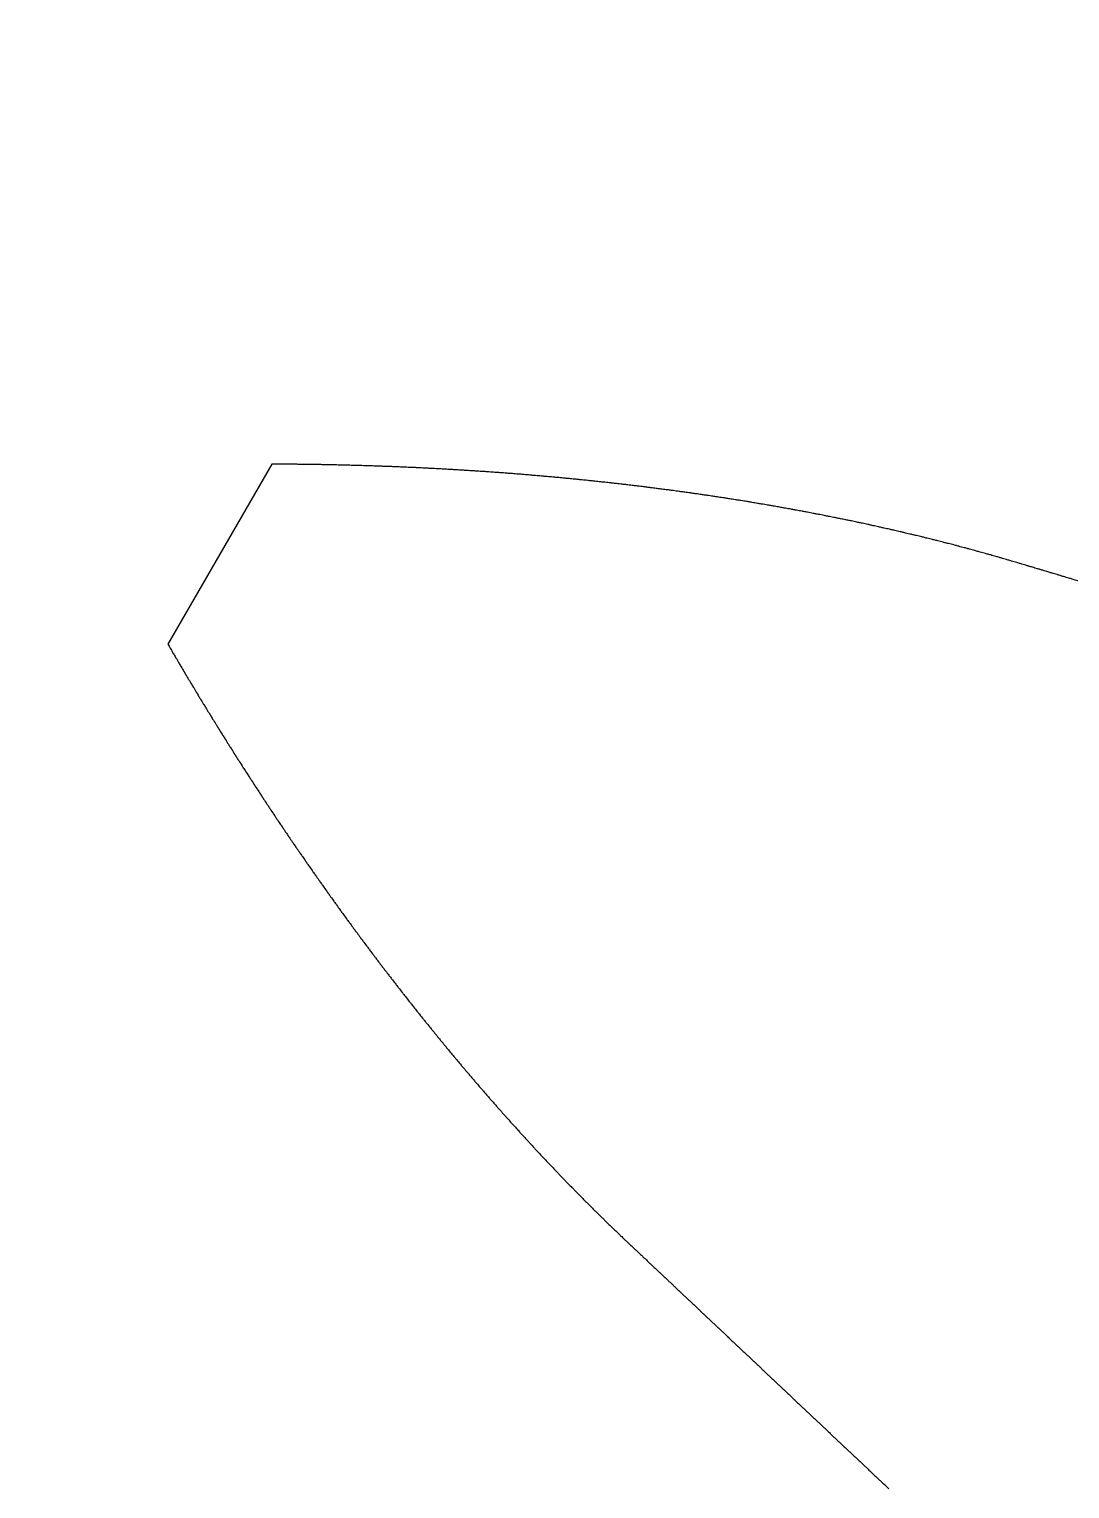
# Model space of a CAD drawing. Header units: millimetres. Extents: x -99 to 99, y -114 to 99.
# Drawn here: x -72.52 to -60.12, y 29.42 to 46.81 of the extents above; entities that cross this region are included whole.
import ezdxf

# ---------------------------------------------------------------- set-up
doc = ezdxf.new("R2010")
doc.units = ezdxf.units.MM

msp = doc.modelspace()

# ---------------------------------------------------------------- linework, layer by layer
at = {"color": 7, "linetype": 'Continuous', "lineweight": 25}
msp.add_line((-69.628, 41.631), (-70.868, 39.484), dxfattribs=at)
msp.add_circle((0, 0), 99, dxfattribs=at)
for points, knots in [([(-56.615, 39.221), (-56.647, 39.23), (-56.678, 39.24), (-56.709, 39.249), (-56.716, 39.251), (-56.73, 39.255), (-56.75, 39.261), (-56.764, 39.266), (-56.771, 39.268), (-56.792, 39.274), (-56.813, 39.28), (-56.834, 39.286), (-56.841, 39.288), (-56.854, 39.293), (-56.875, 39.299), (-56.889, 39.303), (-56.896, 39.305), (-56.917, 39.311), (-56.937, 39.317), (-56.958, 39.324), (-56.965, 39.326), (-56.979, 39.33), (-57, 39.336), (-57.014, 39.34), (-57.021, 39.342), (-57.041, 39.348), (-57.062, 39.355), (-57.083, 39.361), (-57.09, 39.363), (-57.104, 39.367), (-57.124, 39.373), (-57.138, 39.378), (-57.145, 39.38), (-57.166, 39.386), (-57.187, 39.392), (-57.207, 39.398), (-57.214, 39.4), (-57.228, 39.404), (-57.249, 39.411), (-57.263, 39.415), (-57.27, 39.417), (-57.29, 39.423), (-57.311, 39.429), (-57.332, 39.436), (-57.339, 39.438), (-57.353, 39.442), (-57.373, 39.448), (-57.387, 39.452), (-57.394, 39.454), (-57.415, 39.46), (-57.436, 39.467), (-57.457, 39.473), (-57.463, 39.475), (-57.477, 39.479), (-57.498, 39.485), (-57.512, 39.489), (-57.519, 39.491), (-57.54, 39.498), (-57.56, 39.504), (-57.581, 39.51), (-57.588, 39.512), (-57.602, 39.516), (-57.623, 39.523), (-57.636, 39.527), (-57.643, 39.529), (-57.664, 39.535), (-57.685, 39.541), (-57.706, 39.547), (-57.712, 39.549), (-57.726, 39.554), (-57.747, 39.56), (-57.761, 39.564), (-57.768, 39.566), (-57.789, 39.572), (-57.809, 39.578), (-57.83, 39.585), (-57.837, 39.587), (-57.851, 39.591), (-57.871, 39.597), (-57.885, 39.601), (-57.892, 39.603), (-57.913, 39.609), (-57.934, 39.616), (-57.954, 39.622), (-57.961, 39.624), (-57.975, 39.628), (-57.996, 39.634), (-58.01, 39.638), (-58.017, 39.64), (-58.037, 39.647), (-58.058, 39.653), (-58.079, 39.659), (-58.086, 39.661), (-58.1, 39.665), (-58.12, 39.672), (-58.134, 39.676), (-58.141, 39.678), (-58.162, 39.684), (-58.183, 39.69), (-58.203, 39.696), (-58.21, 39.698), (-58.224, 39.703), (-58.245, 39.709), (-58.259, 39.713), (-58.265, 39.715), (-58.286, 39.721), (-58.307, 39.727), (-58.328, 39.734), (-58.335, 39.736), (-58.348, 39.74), (-58.369, 39.746), (-58.383, 39.75), (-58.39, 39.752), (-58.411, 39.758), (-58.431, 39.765), (-58.452, 39.771), (-58.459, 39.773), (-58.473, 39.777), (-58.493, 39.783), (-58.507, 39.787), (-58.514, 39.789), (-58.535, 39.796), (-58.556, 39.802), (-58.576, 39.808), (-58.583, 39.81), (-58.597, 39.814), (-58.618, 39.82), (-58.632, 39.825), (-58.639, 39.827), (-58.659, 39.833), (-58.68, 39.839), (-58.701, 39.845), (-58.708, 39.847), (-58.721, 39.851), (-58.742, 39.858), (-58.756, 39.862), (-58.763, 39.864), (-58.784, 39.87), (-58.804, 39.876), (-58.825, 39.882), (-58.832, 39.885), (-58.846, 39.889), (-58.866, 39.895), (-58.88, 39.899), (-58.887, 39.901), (-58.908, 39.907), (-58.929, 39.913), (-58.949, 39.92), (-58.956, 39.922), (-58.97, 39.926), (-58.991, 39.932), (-59.004, 39.936), (-59.011, 39.938), (-59.032, 39.944), (-59.053, 39.951), (-59.073, 39.957), (-59.08, 39.959), (-59.094, 39.963), (-59.115, 39.969), (-59.129, 39.973), (-59.136, 39.975), (-59.156, 39.982), (-59.177, 39.988), (-59.198, 39.994), (-59.205, 39.996), (-59.218, 40), (-59.239, 40.006), (-59.253, 40.011), (-59.26, 40.013), (-59.281, 40.019), (-59.301, 40.025), (-59.322, 40.031), (-59.329, 40.033), (-59.343, 40.037), (-59.363, 40.044), (-59.377, 40.048), (-59.384, 40.05), (-59.405, 40.056), (-59.425, 40.062), (-59.446, 40.068), (-59.453, 40.071), (-59.467, 40.075), (-59.488, 40.081), (-59.501, 40.085), (-59.508, 40.087), (-59.529, 40.093), (-59.55, 40.099), (-59.57, 40.106), (-59.577, 40.108), (-59.591, 40.112), (-59.612, 40.118), (-59.625, 40.122), (-59.632, 40.124), (-59.653, 40.13), (-59.674, 40.137), (-59.694, 40.143), (-59.701, 40.145), (-59.715, 40.149), (-59.736, 40.155), (-59.75, 40.159), (-59.756, 40.161), (-59.777, 40.168), (-59.798, 40.174), (-59.819, 40.18), (-59.825, 40.182), (-59.839, 40.186), (-59.86, 40.192), (-59.874, 40.196), (-59.881, 40.199), (-59.901, 40.205), (-59.922, 40.211), (-59.943, 40.217), (-59.95, 40.219), (-59.963, 40.223), (-59.984, 40.229), (-59.998, 40.234), (-60.005, 40.236), (-60.025, 40.242), (-60.046, 40.248), (-60.067, 40.254), (-60.074, 40.256), (-60.087, 40.26), (-60.108, 40.267), (-60.122, 40.271), (-60.129, 40.273), (-60.149, 40.279), (-60.17, 40.285), (-60.191, 40.291), (-60.198, 40.293), (-60.211, 40.298), (-60.232, 40.304), (-60.246, 40.308), (-60.253, 40.31), (-60.274, 40.316), (-60.294, 40.322), (-60.315, 40.329), (-60.322, 40.331), (-60.336, 40.335), (-60.356, 40.341), (-60.37, 40.345), (-60.377, 40.347), (-60.398, 40.353), (-60.418, 40.359), (-60.439, 40.366), (-60.446, 40.368), (-60.46, 40.372), (-60.48, 40.378), (-60.494, 40.382), (-60.501, 40.384), (-60.522, 40.39), (-60.542, 40.397), (-60.563, 40.403), (-60.57, 40.405), (-60.584, 40.409), (-60.604, 40.415), (-60.618, 40.419), (-60.625, 40.421), (-60.646, 40.428), (-60.666, 40.434), (-60.687, 40.44), (-60.694, 40.442), (-60.708, 40.446), (-60.728, 40.452), (-60.742, 40.456), (-60.749, 40.458), (-60.77, 40.465), (-60.79, 40.471), (-60.811, 40.477), (-60.818, 40.479), (-60.832, 40.483), (-60.852, 40.489), (-60.866, 40.493), (-60.873, 40.495), (-60.894, 40.501), (-60.915, 40.507), (-60.935, 40.513), (-60.942, 40.515), (-60.956, 40.519), (-60.977, 40.525), (-60.991, 40.529), (-60.998, 40.531), (-61.019, 40.537), (-61.04, 40.543), (-61.06, 40.549), (-61.067, 40.551), (-61.081, 40.555), (-61.102, 40.56), (-61.116, 40.564), (-61.123, 40.566), (-61.144, 40.572), (-61.165, 40.578), (-61.186, 40.584), (-61.193, 40.586), (-61.207, 40.589), (-61.228, 40.595), (-61.242, 40.599), (-61.249, 40.601), (-61.27, 40.607), (-61.291, 40.612), (-61.311, 40.618), (-61.318, 40.62), (-61.332, 40.624), (-61.353, 40.629), (-61.367, 40.633), (-61.375, 40.635), (-61.396, 40.64), (-61.417, 40.646), (-61.438, 40.652), (-61.445, 40.653), (-61.459, 40.657), (-61.48, 40.663), (-61.494, 40.666), (-61.501, 40.668), (-61.522, 40.674), (-61.543, 40.679), (-61.564, 40.685), (-61.571, 40.686), (-61.585, 40.69), (-61.606, 40.695), (-61.621, 40.699), (-61.628, 40.701), (-61.649, 40.706), (-61.67, 40.712), (-61.691, 40.717), (-61.698, 40.719), (-61.712, 40.722), (-61.733, 40.728), (-61.748, 40.731), (-61.755, 40.733), (-61.776, 40.738), (-61.797, 40.743), (-61.818, 40.749), (-61.825, 40.75), (-61.84, 40.754), (-61.861, 40.759), (-61.875, 40.763), (-61.882, 40.764), (-61.904, 40.769), (-61.925, 40.775), (-61.946, 40.78), (-61.953, 40.781), (-61.967, 40.785), (-61.989, 40.79), (-62.003, 40.793), (-62.01, 40.795), (-62.031, 40.8), (-62.053, 40.805), (-62.074, 40.81), (-62.081, 40.812), (-62.096, 40.815), (-62.117, 40.82), (-62.131, 40.824), (-62.138, 40.825), (-62.16, 40.83), (-62.181, 40.835), (-62.203, 40.84), (-62.21, 40.842), (-62.224, 40.845), (-62.246, 40.85), (-62.26, 40.853), (-62.267, 40.855), (-62.288, 40.86), (-62.31, 40.865), (-62.331, 40.869), (-62.339, 40.871), (-62.353, 40.874), (-62.374, 40.879), (-62.389, 40.882), (-62.396, 40.884), (-62.417, 40.889), (-62.439, 40.893), (-62.461, 40.898), (-62.468, 40.9), (-62.482, 40.903), (-62.504, 40.908), (-62.518, 40.911), (-62.525, 40.912), (-62.547, 40.917), (-62.569, 40.921), (-62.59, 40.926), (-62.597, 40.928), (-62.612, 40.931), (-62.633, 40.935), (-62.648, 40.938), (-62.655, 40.94), (-62.677, 40.944), (-62.698, 40.949), (-62.72, 40.954), (-62.727, 40.955), (-62.742, 40.958), (-62.763, 40.963), (-62.778, 40.966), (-62.785, 40.967), (-62.807, 40.972), (-62.828, 40.976), (-62.85, 40.98), (-62.857, 40.982), (-62.872, 40.985), (-62.894, 40.989), (-62.908, 40.992), (-62.915, 40.994), (-62.937, 40.998), (-62.959, 41.002), (-62.981, 41.007), (-62.988, 41.008), (-63.003, 41.011), (-63.024, 41.015), (-63.039, 41.018), (-63.046, 41.02), (-63.068, 41.024), (-63.09, 41.028), (-63.112, 41.033), (-63.119, 41.034), (-63.134, 41.037), (-63.155, 41.041), (-63.17, 41.044), (-63.177, 41.045), (-63.199, 41.049), (-63.221, 41.053), (-63.243, 41.058), (-63.25, 41.059), (-63.265, 41.062), (-63.287, 41.066), (-63.301, 41.069), (-63.309, 41.07), (-63.331, 41.074), (-63.353, 41.078), (-63.374, 41.082), (-63.382, 41.084), (-63.396, 41.086), (-63.418, 41.09), (-63.433, 41.093), (-63.44, 41.094), (-63.462, 41.098), (-63.484, 41.102), (-63.506, 41.106), (-63.514, 41.108), (-63.528, 41.11), (-63.55, 41.114), (-63.565, 41.117), (-63.572, 41.118), (-63.594, 41.122), (-63.617, 41.126), (-63.639, 41.13), (-63.646, 41.131), (-63.661, 41.134), (-63.683, 41.137), (-63.697, 41.14), (-63.705, 41.141), (-63.727, 41.145), (-63.749, 41.149), (-63.771, 41.153), (-63.778, 41.154), (-63.793, 41.156), (-63.815, 41.16), (-63.83, 41.163), (-63.838, 41.164), (-63.86, 41.167), (-63.882, 41.171), (-63.904, 41.175), (-63.911, 41.176), (-63.926, 41.179), (-63.948, 41.182), (-63.963, 41.185), (-63.971, 41.186), (-63.993, 41.189), (-64.015, 41.193), (-64.037, 41.197), (-64.045, 41.198), (-64.059, 41.2), (-64.082, 41.204), (-64.096, 41.206), (-64.104, 41.207), (-64.126, 41.211), (-64.148, 41.214), (-64.171, 41.218), (-64.178, 41.219), (-64.193, 41.221), (-64.215, 41.225), (-64.23, 41.227), (-64.238, 41.228), (-64.26, 41.232), (-64.282, 41.235), (-64.304, 41.238), (-64.312, 41.24), (-64.327, 41.242), (-64.349, 41.245), (-64.364, 41.247), (-64.371, 41.249), (-64.394, 41.252), (-64.416, 41.255), (-64.439, 41.259), (-64.446, 41.26), (-64.461, 41.262), (-64.483, 41.265), (-64.498, 41.267), (-64.506, 41.268), (-64.528, 41.272), (-64.551, 41.275), (-64.573, 41.278), (-64.58, 41.279), (-64.595, 41.281), (-64.618, 41.284), (-64.633, 41.287), (-64.64, 41.288), (-64.663, 41.291), (-64.685, 41.294), (-64.708, 41.297), (-64.715, 41.298), (-64.73, 41.3), (-64.753, 41.303), (-64.768, 41.305), (-64.775, 41.306), (-64.798, 41.309), (-64.82, 41.312), (-64.843, 41.316), (-64.85, 41.317), (-64.865, 41.319), (-64.888, 41.322), (-64.903, 41.324), (-64.91, 41.325), (-64.933, 41.327), (-64.955, 41.33), (-64.978, 41.333), (-64.985, 41.334), (-65.001, 41.336), (-65.023, 41.339), (-65.038, 41.341), (-65.046, 41.342), (-65.068, 41.345), (-65.091, 41.348), (-65.114, 41.351), (-65.121, 41.352), (-65.136, 41.354), (-65.159, 41.356), (-65.174, 41.358), (-65.181, 41.359), (-65.204, 41.362), (-65.227, 41.365), (-65.249, 41.368), (-65.257, 41.369), (-65.272, 41.37), (-65.295, 41.373), (-65.31, 41.375), (-65.317, 41.376), (-65.34, 41.379), (-65.363, 41.381), (-65.386, 41.384), (-65.393, 41.385), (-65.408, 41.387), (-65.431, 41.389), (-65.446, 41.391), (-65.454, 41.392), (-65.477, 41.394), (-65.499, 41.397), (-65.522, 41.4), (-65.53, 41.401), (-65.545, 41.402), (-65.568, 41.405), (-65.583, 41.407), (-65.59, 41.407), (-65.613, 41.41), (-65.636, 41.412), (-65.659, 41.415), (-65.666, 41.416), (-65.682, 41.417), (-65.704, 41.42), (-65.72, 41.422), (-65.727, 41.422), (-65.75, 41.425), (-65.773, 41.427), (-65.796, 41.43), (-65.803, 41.43), (-65.819, 41.432), (-65.842, 41.434), (-65.857, 41.436), (-65.864, 41.437), (-65.887, 41.439), (-65.91, 41.441), (-65.933, 41.444), (-65.941, 41.445), (-65.956, 41.446), (-65.979, 41.448), (-65.994, 41.45), (-66.002, 41.451), (-66.025, 41.453), (-66.048, 41.455), (-66.071, 41.457), (-66.078, 41.458), (-66.094, 41.46), (-66.117, 41.462), (-66.132, 41.463), (-66.14, 41.464), (-66.162, 41.466), (-66.185, 41.468), (-66.208, 41.471), (-66.216, 41.471), (-66.231, 41.473), (-66.254, 41.475), (-66.27, 41.476), (-66.277, 41.477), (-66.3, 41.479), (-66.324, 41.481), (-66.347, 41.483), (-66.354, 41.484), (-66.37, 41.485), (-66.393, 41.487), (-66.408, 41.489), (-66.416, 41.489), (-66.439, 41.491), (-66.462, 41.493), (-66.485, 41.495), (-66.493, 41.496), (-66.508, 41.497), (-66.531, 41.499), (-66.547, 41.5), (-66.554, 41.501), (-66.577, 41.503), (-66.6, 41.505), (-66.624, 41.507), (-66.631, 41.507), (-66.647, 41.509), (-66.67, 41.511), (-66.685, 41.512), (-66.693, 41.512), (-66.716, 41.514), (-66.739, 41.516), (-66.762, 41.518), (-66.77, 41.518), (-66.786, 41.52), (-66.809, 41.521), (-66.824, 41.523), (-66.832, 41.523), (-66.855, 41.525), (-66.878, 41.527), (-66.902, 41.528), (-66.909, 41.529), (-66.925, 41.53), (-66.948, 41.532), (-66.964, 41.533), (-66.971, 41.533), (-66.995, 41.535), (-67.018, 41.537), (-67.041, 41.538), (-67.049, 41.539), (-67.064, 41.54), (-67.088, 41.542), (-67.103, 41.543), (-67.111, 41.543), (-67.134, 41.545), (-67.157, 41.546), (-67.181, 41.548), (-67.188, 41.548), (-67.204, 41.549), (-67.227, 41.551), (-67.243, 41.552), (-67.251, 41.552), (-67.274, 41.554), (-67.297, 41.555), (-67.321, 41.557), (-67.328, 41.557), (-67.344, 41.558), (-67.367, 41.56), (-67.383, 41.561), (-67.391, 41.561), (-67.414, 41.563), (-67.437, 41.564), (-67.461, 41.565), (-67.469, 41.566), (-67.484, 41.567), (-67.508, 41.568), (-67.523, 41.569), (-67.531, 41.569), (-67.554, 41.571), (-67.578, 41.572), (-67.601, 41.573), (-67.609, 41.574), (-67.625, 41.575), (-67.648, 41.576), (-67.664, 41.577), (-67.671, 41.577), (-67.695, 41.578), (-67.718, 41.579), (-67.742, 41.581), (-67.75, 41.581), (-67.765, 41.582), (-67.789, 41.583), (-67.804, 41.584), (-67.812, 41.584), (-67.836, 41.585), (-67.859, 41.586), (-67.883, 41.588), (-67.891, 41.588), (-67.906, 41.589), (-67.93, 41.59), (-67.945, 41.591), (-67.953, 41.591), (-67.977, 41.592), (-68, 41.593), (-68.024, 41.594), (-68.032, 41.594), (-68.047, 41.595), (-68.071, 41.596), (-68.087, 41.597), (-68.095, 41.597), (-68.118, 41.598), (-68.142, 41.599), (-68.165, 41.6), (-68.173, 41.6), (-68.189, 41.601), (-68.213, 41.602), (-68.228, 41.602), (-68.236, 41.603), (-68.26, 41.604), (-68.283, 41.604), (-68.307, 41.605), (-68.315, 41.606), (-68.331, 41.606), (-68.354, 41.607), (-68.37, 41.608), (-68.378, 41.608), (-68.402, 41.609), (-68.425, 41.609), (-68.449, 41.61), (-68.457, 41.611), (-68.473, 41.611), (-68.496, 41.612), (-68.512, 41.612), (-68.52, 41.613), (-68.544, 41.613), (-68.567, 41.614), (-68.591, 41.615), (-68.599, 41.615), (-68.615, 41.615), (-68.638, 41.616), (-68.654, 41.616), (-68.662, 41.617), (-68.686, 41.617), (-68.71, 41.618), (-68.733, 41.619), (-68.741, 41.619), (-68.757, 41.619), (-68.781, 41.62), (-68.797, 41.62), (-68.805, 41.62), (-68.828, 41.621), (-68.852, 41.621), (-68.876, 41.622), (-68.884, 41.622), (-68.9, 41.622), (-68.924, 41.623), (-68.939, 41.623), (-68.947, 41.623), (-68.971, 41.624), (-68.995, 41.624), (-69.019, 41.625), (-69.027, 41.625), (-69.043, 41.625), (-69.066, 41.626), (-69.082, 41.626), (-69.09, 41.626), (-69.114, 41.626), (-69.138, 41.627), (-69.162, 41.627), (-69.17, 41.627), (-69.186, 41.628), (-69.21, 41.628), (-69.225, 41.628), (-69.233, 41.628), (-69.257, 41.628), (-69.281, 41.629), (-69.305, 41.629), (-69.313, 41.629), (-69.329, 41.629), (-69.353, 41.63), (-69.369, 41.63), (-69.377, 41.63), (-69.401, 41.63), (-69.425, 41.63), (-69.449, 41.63), (-69.457, 41.63), (-69.472, 41.631), (-69.496, 41.631), (-69.512, 41.631), (-69.52, 41.631), (-69.556, 41.631), (-69.592, 41.631), (-69.628, 41.631)], [0, 0, 0, 0, 0.007338, 0.007338, 0.007338, 0.008969, 0.010599, 0.01223, 0.01223, 0.01223, 0.017121, 0.017121, 0.017121, 0.018752, 0.020382, 0.022012, 0.022012, 0.022012, 0.026903, 0.026903, 0.026903, 0.028533, 0.030162, 0.031792, 0.031792, 0.031792, 0.036682, 0.036682, 0.036682, 0.038312, 0.039941, 0.041571, 0.041571, 0.041571, 0.046459, 0.046459, 0.046459, 0.048089, 0.049718, 0.051347, 0.051347, 0.051347, 0.056235, 0.056235, 0.056235, 0.057864, 0.059493, 0.061122, 0.061122, 0.061122, 0.066009, 0.066009, 0.066009, 0.067638, 0.069267, 0.070895, 0.070895, 0.070895, 0.075781, 0.075781, 0.075781, 0.07741, 0.079038, 0.080667, 0.080667, 0.080667, 0.085551, 0.085551, 0.085551, 0.08718, 0.088808, 0.090436, 0.090436, 0.090436, 0.09532, 0.09532, 0.09532, 0.096948, 0.098576, 0.100204, 0.100204, 0.100204, 0.105087, 0.105087, 0.105087, 0.106714, 0.108342, 0.10997, 0.10997, 0.10997, 0.114852, 0.114852, 0.114852, 0.116479, 0.118106, 0.119734, 0.119734, 0.119734, 0.124615, 0.124615, 0.124615, 0.126242, 0.127869, 0.129496, 0.129496, 0.129496, 0.134377, 0.134377, 0.134377, 0.136003, 0.13763, 0.139257, 0.139257, 0.139257, 0.144137, 0.144137, 0.144137, 0.145763, 0.147389, 0.149016, 0.149016, 0.149016, 0.153895, 0.153895, 0.153895, 0.155521, 0.157147, 0.158773, 0.158773, 0.158773, 0.163651, 0.163651, 0.163651, 0.165277, 0.166903, 0.168529, 0.168529, 0.168529, 0.173406, 0.173406, 0.173406, 0.175031, 0.176657, 0.178283, 0.178283, 0.178283, 0.183159, 0.183159, 0.183159, 0.184784, 0.18641, 0.188035, 0.188035, 0.188035, 0.19291, 0.19291, 0.19291, 0.194535, 0.19616, 0.197785, 0.197785, 0.197785, 0.20266, 0.20266, 0.20266, 0.204285, 0.20591, 0.207534, 0.207534, 0.207534, 0.212408, 0.212408, 0.212408, 0.214033, 0.215657, 0.217282, 0.217282, 0.217282, 0.222155, 0.222155, 0.222155, 0.223779, 0.225403, 0.227027, 0.227027, 0.227027, 0.231899, 0.231899, 0.231899, 0.233523, 0.235147, 0.236771, 0.236771, 0.236771, 0.241643, 0.241643, 0.241643, 0.243266, 0.24489, 0.246514, 0.246514, 0.246514, 0.251384, 0.251384, 0.251384, 0.253007, 0.254631, 0.256254, 0.256254, 0.256254, 0.261124, 0.261124, 0.261124, 0.262747, 0.26437, 0.265993, 0.265993, 0.265993, 0.270862, 0.270862, 0.270862, 0.272485, 0.274108, 0.275731, 0.275731, 0.275731, 0.280599, 0.280599, 0.280599, 0.282222, 0.283844, 0.285467, 0.285467, 0.285467, 0.290334, 0.290334, 0.290334, 0.291957, 0.293579, 0.295201, 0.295201, 0.295201, 0.300068, 0.300068, 0.300068, 0.30169, 0.303312, 0.304934, 0.304934, 0.304934, 0.3098, 0.3098, 0.3098, 0.311422, 0.313044, 0.314665, 0.314665, 0.314665, 0.31953, 0.31953, 0.31953, 0.321153, 0.322775, 0.324397, 0.324397, 0.324397, 0.329266, 0.329266, 0.329266, 0.33089, 0.332514, 0.334138, 0.334138, 0.334138, 0.339015, 0.339015, 0.339015, 0.340642, 0.342269, 0.343896, 0.343896, 0.343896, 0.348781, 0.348781, 0.348781, 0.350411, 0.35204, 0.35367, 0.35367, 0.35367, 0.358563, 0.358563, 0.358563, 0.360196, 0.361828, 0.363461, 0.363461, 0.363461, 0.368362, 0.368362, 0.368362, 0.369997, 0.371632, 0.373268, 0.373268, 0.373268, 0.378177, 0.378177, 0.378177, 0.379815, 0.381453, 0.383091, 0.383091, 0.383091, 0.388009, 0.388009, 0.388009, 0.38965, 0.391291, 0.392931, 0.392931, 0.392931, 0.397858, 0.397858, 0.397858, 0.399501, 0.401145, 0.402788, 0.402788, 0.402788, 0.407722, 0.407722, 0.407722, 0.409369, 0.411015, 0.412661, 0.412661, 0.412661, 0.417604, 0.417604, 0.417604, 0.419253, 0.420902, 0.422551, 0.422551, 0.422551, 0.427502, 0.427502, 0.427502, 0.429153, 0.430805, 0.432457, 0.432457, 0.432457, 0.437416, 0.437416, 0.437416, 0.439071, 0.440725, 0.442379, 0.442379, 0.442379, 0.447347, 0.447347, 0.447347, 0.449004, 0.450661, 0.452319, 0.452319, 0.452319, 0.457294, 0.457294, 0.457294, 0.458954, 0.460614, 0.462274, 0.462274, 0.462274, 0.467258, 0.467258, 0.467258, 0.468921, 0.470584, 0.472246, 0.472246, 0.472246, 0.477239, 0.477239, 0.477239, 0.478904, 0.480569, 0.482235, 0.482235, 0.482235, 0.487235, 0.487235, 0.487235, 0.488904, 0.490572, 0.49224, 0.49224, 0.49224, 0.497249, 0.497249, 0.497249, 0.49892, 0.500591, 0.502262, 0.502262, 0.502262, 0.507279, 0.507279, 0.507279, 0.508952, 0.510626, 0.5123, 0.5123, 0.5123, 0.517325, 0.517325, 0.517325, 0.519002, 0.520678, 0.522354, 0.522354, 0.522354, 0.527388, 0.527388, 0.527388, 0.529067, 0.530746, 0.532426, 0.532426, 0.532426, 0.537467, 0.537467, 0.537467, 0.539149, 0.540831, 0.542513, 0.542513, 0.542513, 0.547563, 0.547563, 0.547563, 0.549248, 0.550933, 0.552617, 0.552617, 0.552617, 0.557676, 0.557676, 0.557676, 0.559363, 0.561051, 0.562738, 0.562738, 0.562738, 0.567805, 0.567805, 0.567805, 0.569495, 0.571185, 0.572875, 0.572875, 0.572875, 0.57795, 0.57795, 0.57795, 0.579643, 0.581336, 0.583029, 0.583029, 0.583029, 0.588112, 0.588112, 0.588112, 0.589808, 0.591503, 0.593199, 0.593199, 0.593199, 0.59829, 0.59829, 0.59829, 0.599989, 0.601687, 0.603386, 0.603386, 0.603386, 0.608485, 0.608485, 0.608485, 0.610186, 0.611888, 0.613589, 0.613589, 0.613589, 0.618697, 0.618697, 0.618697, 0.620401, 0.622105, 0.623808, 0.623808, 0.623808, 0.628924, 0.628924, 0.628924, 0.630631, 0.632338, 0.634045, 0.634045, 0.634045, 0.639169, 0.639169, 0.639169, 0.640878, 0.642588, 0.644297, 0.644297, 0.644297, 0.64943, 0.64943, 0.64943, 0.651142, 0.652854, 0.654566, 0.654566, 0.654566, 0.659707, 0.659707, 0.659707, 0.661422, 0.663137, 0.664852, 0.664852, 0.664852, 0.670001, 0.670001, 0.670001, 0.671719, 0.673437, 0.675154, 0.675154, 0.675154, 0.680312, 0.680312, 0.680312, 0.682032, 0.683753, 0.685473, 0.685473, 0.685473, 0.690638, 0.690638, 0.690638, 0.692362, 0.694085, 0.695808, 0.695808, 0.695808, 0.700982, 0.700982, 0.700982, 0.702708, 0.704434, 0.70616, 0.70616, 0.70616, 0.711342, 0.711342, 0.711342, 0.713071, 0.714799, 0.716528, 0.716528, 0.716528, 0.721718, 0.721718, 0.721718, 0.72345, 0.725181, 0.726913, 0.726913, 0.726913, 0.732111, 0.732111, 0.732111, 0.733845, 0.73558, 0.737314, 0.737314, 0.737314, 0.742521, 0.742521, 0.742521, 0.744258, 0.745995, 0.747732, 0.747732, 0.747732, 0.752947, 0.752947, 0.752947, 0.754686, 0.756426, 0.758166, 0.758166, 0.758166, 0.763389, 0.763389, 0.763389, 0.765131, 0.766874, 0.768616, 0.768616, 0.768616, 0.773848, 0.773848, 0.773848, 0.775593, 0.777338, 0.779084, 0.779084, 0.779084, 0.784323, 0.784323, 0.784323, 0.786071, 0.787819, 0.789567, 0.789567, 0.789567, 0.794815, 0.794815, 0.794815, 0.796566, 0.798317, 0.800067, 0.800067, 0.800067, 0.805324, 0.805324, 0.805324, 0.807077, 0.808831, 0.810584, 0.810584, 0.810584, 0.815849, 0.815849, 0.815849, 0.817605, 0.819361, 0.821117, 0.821117, 0.821117, 0.82639, 0.82639, 0.82639, 0.828149, 0.829908, 0.831667, 0.831667, 0.831667, 0.836948, 0.836948, 0.836948, 0.83871, 0.840472, 0.842233, 0.842233, 0.842233, 0.847523, 0.847523, 0.847523, 0.849287, 0.851052, 0.852816, 0.852816, 0.852816, 0.858114, 0.858114, 0.858114, 0.859881, 0.861648, 0.863415, 0.863415, 0.863415, 0.868721, 0.868721, 0.868721, 0.870491, 0.872261, 0.874031, 0.874031, 0.874031, 0.879345, 0.879345, 0.879345, 0.881118, 0.88289, 0.884663, 0.884663, 0.884663, 0.889985, 0.889985, 0.889985, 0.891761, 0.893536, 0.895312, 0.895312, 0.895312, 0.900642, 0.900642, 0.900642, 0.902421, 0.904199, 0.905977, 0.905977, 0.905977, 0.911316, 0.911316, 0.911316, 0.913097, 0.914878, 0.916659, 0.916659, 0.916659, 0.922006, 0.922006, 0.922006, 0.92379, 0.925573, 0.927357, 0.927357, 0.927357, 0.932712, 0.932712, 0.932712, 0.934499, 0.936285, 0.938072, 0.938072, 0.938072, 0.943435, 0.943435, 0.943435, 0.945224, 0.947014, 0.948803, 0.948803, 0.948803, 0.954175, 0.954175, 0.954175, 0.955967, 0.957759, 0.959551, 0.959551, 0.959551, 0.964931, 0.964931, 0.964931, 0.966725, 0.96852, 0.970315, 0.970315, 0.970315, 0.975703, 0.975703, 0.975703, 0.977501, 0.979298, 0.981096, 0.981096, 0.981096, 0.986492, 0.986492, 0.986492, 0.988292, 0.990093, 0.991893, 0.991893, 0.991893, 1, 1, 1, 1]), ([(-70.868, 39.484), (-70.85, 39.453), (-70.832, 39.422), (-70.814, 39.391), (-70.81, 39.384), (-70.802, 39.37), (-70.789, 39.35), (-70.781, 39.336), (-70.777, 39.329), (-70.765, 39.308), (-70.753, 39.288), (-70.741, 39.267), (-70.737, 39.26), (-70.729, 39.247), (-70.717, 39.226), (-70.708, 39.212), (-70.704, 39.205), (-70.692, 39.185), (-70.68, 39.164), (-70.668, 39.144), (-70.664, 39.137), (-70.656, 39.123), (-70.643, 39.103), (-70.635, 39.089), (-70.631, 39.082), (-70.619, 39.062), (-70.607, 39.041), (-70.594, 39.021), (-70.59, 39.014), (-70.582, 39), (-70.57, 38.98), (-70.562, 38.966), (-70.557, 38.96), (-70.545, 38.939), (-70.533, 38.919), (-70.521, 38.898), (-70.516, 38.892), (-70.508, 38.878), (-70.496, 38.858), (-70.488, 38.844), (-70.484, 38.837), (-70.471, 38.817), (-70.459, 38.797), (-70.447, 38.776), (-70.442, 38.77), (-70.434, 38.756), (-70.422, 38.736), (-70.414, 38.722), (-70.409, 38.716), (-70.397, 38.695), (-70.385, 38.675), (-70.372, 38.655), (-70.368, 38.648), (-70.36, 38.635), (-70.347, 38.614), (-70.339, 38.601), (-70.335, 38.594), (-70.322, 38.574), (-70.31, 38.554), (-70.297, 38.534), (-70.293, 38.527), (-70.285, 38.514), (-70.272, 38.493), (-70.264, 38.48), (-70.26, 38.473), (-70.247, 38.453), (-70.235, 38.433), (-70.222, 38.413), (-70.218, 38.406), (-70.21, 38.393), (-70.197, 38.373), (-70.189, 38.36), (-70.185, 38.353), (-70.172, 38.333), (-70.16, 38.313), (-70.147, 38.293), (-70.143, 38.286), (-70.135, 38.273), (-70.122, 38.253), (-70.113, 38.24), (-70.109, 38.233), (-70.097, 38.213), (-70.084, 38.193), (-70.071, 38.173), (-70.067, 38.166), (-70.059, 38.153), (-70.046, 38.133), (-70.038, 38.12), (-70.033, 38.113), (-70.021, 38.094), (-70.008, 38.074), (-69.995, 38.054), (-69.991, 38.047), (-69.983, 38.034), (-69.97, 38.014), (-69.962, 38.001), (-69.957, 37.994), (-69.945, 37.975), (-69.932, 37.955), (-69.919, 37.935), (-69.915, 37.928), (-69.906, 37.915), (-69.894, 37.896), (-69.885, 37.882), (-69.881, 37.876), (-69.868, 37.856), (-69.855, 37.836), (-69.843, 37.817), (-69.838, 37.81), (-69.83, 37.797), (-69.817, 37.777), (-69.808, 37.764), (-69.804, 37.758), (-69.791, 37.738), (-69.778, 37.718), (-69.766, 37.699), (-69.761, 37.692), (-69.753, 37.679), (-69.74, 37.66), (-69.731, 37.647), (-69.727, 37.64), (-69.714, 37.621), (-69.701, 37.601), (-69.688, 37.581), (-69.684, 37.575), (-69.675, 37.562), (-69.663, 37.542), (-69.654, 37.529), (-69.65, 37.523), (-69.637, 37.503), (-69.624, 37.484), (-69.611, 37.465), (-69.606, 37.458), (-69.598, 37.445), (-69.585, 37.426), (-69.576, 37.413), (-69.572, 37.406), (-69.559, 37.387), (-69.546, 37.367), (-69.533, 37.348), (-69.529, 37.342), (-69.52, 37.329), (-69.507, 37.309), (-69.498, 37.296), (-69.494, 37.29), (-69.481, 37.271), (-69.468, 37.251), (-69.455, 37.232), (-69.45, 37.226), (-69.442, 37.213), (-69.429, 37.194), (-69.42, 37.181), (-69.415, 37.174), (-69.402, 37.155), (-69.389, 37.136), (-69.376, 37.117), (-69.372, 37.11), (-69.363, 37.097), (-69.35, 37.078), (-69.341, 37.065), (-69.337, 37.059), (-69.324, 37.04), (-69.31, 37.021), (-69.297, 37.002), (-69.293, 36.995), (-69.284, 36.982), (-69.271, 36.963), (-69.262, 36.951), (-69.258, 36.944), (-69.245, 36.925), (-69.231, 36.906), (-69.218, 36.887), (-69.214, 36.881), (-69.205, 36.868), (-69.192, 36.849), (-69.183, 36.836), (-69.178, 36.83), (-69.165, 36.811), (-69.152, 36.792), (-69.139, 36.773), (-69.134, 36.767), (-69.125, 36.754), (-69.112, 36.735), (-69.103, 36.723), (-69.099, 36.716), (-69.085, 36.697), (-69.072, 36.678), (-69.059, 36.66), (-69.054, 36.653), (-69.046, 36.641), (-69.032, 36.622), (-69.023, 36.609), (-69.019, 36.603), (-69.005, 36.584), (-68.992, 36.565), (-68.979, 36.546), (-68.974, 36.54), (-68.965, 36.528), (-68.952, 36.509), (-68.943, 36.496), (-68.939, 36.49), (-68.925, 36.471), (-68.912, 36.453), (-68.898, 36.434), (-68.894, 36.428), (-68.885, 36.415), (-68.871, 36.396), (-68.862, 36.384), (-68.858, 36.378), (-68.844, 36.359), (-68.831, 36.34), (-68.818, 36.322), (-68.813, 36.316), (-68.804, 36.303), (-68.791, 36.285), (-68.782, 36.272), (-68.777, 36.266), (-68.763, 36.247), (-68.75, 36.229), (-68.736, 36.21), (-68.732, 36.204), (-68.723, 36.192), (-68.709, 36.173), (-68.7, 36.161), (-68.696, 36.155), (-68.682, 36.136), (-68.669, 36.118), (-68.655, 36.099), (-68.651, 36.093), (-68.641, 36.081), (-68.628, 36.062), (-68.619, 36.05), (-68.614, 36.044), (-68.601, 36.026), (-68.587, 36.007), (-68.573, 35.989), (-68.569, 35.983), (-68.56, 35.97), (-68.546, 35.952), (-68.537, 35.94), (-68.532, 35.934), (-68.519, 35.915), (-68.505, 35.897), (-68.491, 35.879), (-68.487, 35.873), (-68.478, 35.86), (-68.464, 35.842), (-68.455, 35.83), (-68.45, 35.824), (-68.436, 35.806), (-68.423, 35.787), (-68.409, 35.769), (-68.404, 35.763), (-68.395, 35.751), (-68.381, 35.733), (-68.372, 35.721), (-68.368, 35.715), (-68.354, 35.696), (-68.34, 35.678), (-68.326, 35.66), (-68.322, 35.654), (-68.312, 35.642), (-68.299, 35.624), (-68.289, 35.612), (-68.285, 35.606), (-68.271, 35.588), (-68.257, 35.57), (-68.243, 35.552), (-68.239, 35.546), (-68.229, 35.534), (-68.216, 35.516), (-68.206, 35.504), (-68.202, 35.498), (-68.188, 35.48), (-68.174, 35.462), (-68.16, 35.444), (-68.155, 35.438), (-68.146, 35.426), (-68.132, 35.408), (-68.123, 35.396), (-68.118, 35.39), (-68.104, 35.372), (-68.09, 35.354), (-68.076, 35.336), (-68.072, 35.33), (-68.062, 35.318), (-68.048, 35.301), (-68.039, 35.289), (-68.034, 35.283), (-68.02, 35.265), (-68.006, 35.247), (-67.992, 35.229), (-67.988, 35.223), (-67.978, 35.212), (-67.964, 35.194), (-67.955, 35.182), (-67.95, 35.176), (-67.936, 35.158), (-67.922, 35.141), (-67.908, 35.123), (-67.903, 35.117), (-67.894, 35.105), (-67.88, 35.088), (-67.87, 35.076), (-67.866, 35.07), (-67.852, 35.052), (-67.838, 35.035), (-67.823, 35.017), (-67.819, 35.011), (-67.809, 35), (-67.795, 34.982), (-67.786, 34.97), (-67.781, 34.965), (-67.767, 34.947), (-67.753, 34.929), (-67.738, 34.912), (-67.734, 34.906), (-67.724, 34.894), (-67.71, 34.877), (-67.701, 34.865), (-67.696, 34.86), (-67.682, 34.842), (-67.667, 34.825), (-67.653, 34.807), (-67.648, 34.801), (-67.639, 34.79), (-67.625, 34.772), (-67.615, 34.761), (-67.61, 34.755), (-67.596, 34.738), (-67.582, 34.72), (-67.568, 34.703), (-67.563, 34.697), (-67.553, 34.686), (-67.539, 34.668), (-67.529, 34.657), (-67.525, 34.651), (-67.51, 34.634), (-67.496, 34.617), (-67.482, 34.599), (-67.477, 34.594), (-67.467, 34.582), (-67.453, 34.565), (-67.443, 34.554), (-67.439, 34.548), (-67.424, 34.531), (-67.41, 34.513), (-67.395, 34.496), (-67.391, 34.491), (-67.381, 34.479), (-67.367, 34.462), (-67.357, 34.451), (-67.352, 34.445), (-67.338, 34.428), (-67.323, 34.411), (-67.309, 34.394), (-67.304, 34.388), (-67.294, 34.377), (-67.28, 34.36), (-67.27, 34.348), (-67.265, 34.343), (-67.251, 34.326), (-67.236, 34.309), (-67.222, 34.292), (-67.217, 34.286), (-67.208, 34.275), (-67.193, 34.258), (-67.183, 34.247), (-67.178, 34.241), (-67.164, 34.224), (-67.149, 34.207), (-67.135, 34.191), (-67.13, 34.185), (-67.12, 34.174), (-67.106, 34.157), (-67.096, 34.146), (-67.091, 34.14), (-67.076, 34.123), (-67.062, 34.106), (-67.047, 34.09), (-67.042, 34.084), (-67.033, 34.073), (-67.018, 34.056), (-67.008, 34.045), (-67.003, 34.04), (-66.989, 34.023), (-66.974, 34.006), (-66.959, 33.99), (-66.954, 33.984), (-66.945, 33.973), (-66.93, 33.956), (-66.92, 33.945), (-66.915, 33.94), (-66.901, 33.923), (-66.886, 33.906), (-66.871, 33.89), (-66.866, 33.884), (-66.856, 33.873), (-66.842, 33.857), (-66.832, 33.846), (-66.827, 33.84), (-66.812, 33.824), (-66.797, 33.807), (-66.783, 33.791), (-66.778, 33.785), (-66.768, 33.774), (-66.753, 33.758), (-66.743, 33.747), (-66.738, 33.742), (-66.723, 33.725), (-66.708, 33.709), (-66.694, 33.692), (-66.689, 33.687), (-66.679, 33.676), (-66.664, 33.66), (-66.654, 33.649), (-66.649, 33.643), (-66.634, 33.627), (-66.619, 33.611), (-66.604, 33.595), (-66.599, 33.589), (-66.59, 33.578), (-66.575, 33.562), (-66.565, 33.551), (-66.56, 33.546), (-66.545, 33.53), (-66.53, 33.514), (-66.515, 33.497), (-66.51, 33.492), (-66.5, 33.481), (-66.485, 33.465), (-66.475, 33.454), (-66.47, 33.449), (-66.455, 33.433), (-66.44, 33.417), (-66.425, 33.401), (-66.42, 33.395), (-66.41, 33.385), (-66.395, 33.369), (-66.385, 33.358), (-66.38, 33.353), (-66.365, 33.337), (-66.35, 33.321), (-66.335, 33.305), (-66.33, 33.299), (-66.32, 33.289), (-66.304, 33.273), (-66.294, 33.262), (-66.289, 33.257), (-66.274, 33.241), (-66.259, 33.225), (-66.244, 33.209), (-66.239, 33.204), (-66.229, 33.194), (-66.214, 33.178), (-66.204, 33.167), (-66.199, 33.162), (-66.183, 33.146), (-66.168, 33.13), (-66.153, 33.115), (-66.148, 33.109), (-66.138, 33.099), (-66.123, 33.083), (-66.113, 33.073), (-66.107, 33.068), (-66.092, 33.052), (-66.077, 33.036), (-66.062, 33.021), (-66.057, 33.015), (-66.047, 33.005), (-66.031, 32.989), (-66.021, 32.979), (-66.016, 32.974), (-66.001, 32.958), (-65.985, 32.943), (-65.97, 32.927), (-65.965, 32.922), (-65.955, 32.912), (-65.939, 32.896), (-65.929, 32.886), (-65.924, 32.881), (-65.909, 32.865), (-65.893, 32.85), (-65.878, 32.834), (-65.873, 32.829), (-65.863, 32.819), (-65.847, 32.804), (-65.837, 32.793), (-65.832, 32.788), (-65.816, 32.773), (-65.801, 32.758), (-65.786, 32.742), (-65.781, 32.737), (-65.77, 32.727), (-65.755, 32.712), (-65.744, 32.702), (-65.739, 32.697), (-65.724, 32.681), (-65.708, 32.666), (-65.693, 32.651), (-65.688, 32.646), (-65.677, 32.636), (-65.662, 32.621), (-65.652, 32.611), (-65.646, 32.606), (-65.631, 32.59), (-65.615, 32.575), (-65.6, 32.56), (-65.595, 32.555), (-65.584, 32.545), (-65.569, 32.53), (-65.558, 32.52), (-65.553, 32.515), (-65.537, 32.5), (-65.522, 32.485), (-65.506, 32.47), (-65.501, 32.465), (-65.491, 32.455), (-65.475, 32.44), (-65.465, 32.43), (-65.459, 32.425), (-65.444, 32.411), (-65.428, 32.396), (-65.412, 32.381), (-65.407, 32.376), (-65.397, 32.366), (-65.381, 32.351), (-65.371, 32.341), (-65.365, 32.336), (-65.35, 32.322), (-65.334, 32.307), (-65.318, 32.292), (-65.313, 32.287), (-65.303, 32.277), (-65.287, 32.262), (-65.277, 32.253), (-65.271, 32.248), (-65.256, 32.233), (-65.24, 32.218), (-65.224, 32.203), (-65.219, 32.198), (-65.209, 32.188), (-65.193, 32.174), (-65.182, 32.164), (-65.177, 32.159), (-65.161, 32.144), (-65.146, 32.129), (-65.13, 32.114), (-65.125, 32.109), (-65.114, 32.1), (-65.099, 32.085), (-65.088, 32.075), (-65.083, 32.07), (-65.067, 32.055), (-65.052, 32.04), (-65.036, 32.026), (-65.031, 32.021), (-65.02, 32.011), (-65.004, 31.996), (-64.994, 31.986), (-64.989, 31.981), (-64.973, 31.966), (-64.957, 31.951), (-64.942, 31.937), (-64.936, 31.932), (-64.926, 31.922), (-64.91, 31.907), (-64.9, 31.897), (-64.895, 31.892), (-64.879, 31.877), (-64.863, 31.863), (-64.847, 31.848), (-64.842, 31.843), (-64.832, 31.833), (-64.816, 31.818), (-64.806, 31.808), (-64.8, 31.803), (-64.785, 31.789), (-64.769, 31.774), (-64.753, 31.759), (-64.748, 31.754), (-64.738, 31.744), (-64.722, 31.729), (-64.711, 31.719), (-64.706, 31.714), (-64.69, 31.7), (-64.675, 31.685), (-64.659, 31.67), (-64.654, 31.665), (-64.643, 31.655), (-64.628, 31.64), (-64.617, 31.63), (-64.612, 31.626), (-64.596, 31.611), (-64.58, 31.596), (-64.565, 31.581), (-64.56, 31.576), (-64.549, 31.566), (-64.533, 31.551), (-64.523, 31.542), (-64.518, 31.537), (-64.502, 31.522), (-64.486, 31.507), (-64.47, 31.492), (-64.465, 31.487), (-64.455, 31.477), (-64.439, 31.462), (-64.429, 31.453), (-64.423, 31.448), (-64.408, 31.433), (-64.392, 31.418), (-64.376, 31.403), (-64.371, 31.398), (-64.36, 31.388), (-64.345, 31.373), (-64.334, 31.364), (-64.329, 31.359), (-64.313, 31.344), (-64.298, 31.329), (-64.282, 31.314), (-64.277, 31.309), (-64.266, 31.299), (-64.25, 31.285), (-64.24, 31.275), (-64.235, 31.27), (-64.219, 31.255), (-64.203, 31.24), (-64.188, 31.225), (-64.182, 31.22), (-64.172, 31.21), (-64.156, 31.196), (-64.146, 31.186), (-64.14, 31.181), (-64.125, 31.166), (-64.109, 31.151), (-64.093, 31.136), (-64.088, 31.131), (-64.078, 31.121), (-64.062, 31.107), (-64.051, 31.097), (-64.046, 31.092), (-64.03, 31.077), (-64.015, 31.062), (-63.999, 31.047), (-63.994, 31.042), (-63.983, 31.032), (-63.967, 31.018), (-63.957, 31.008), (-63.952, 31.003), (-63.936, 30.988), (-63.92, 30.973), (-63.905, 30.958), (-63.899, 30.953), (-63.889, 30.943), (-63.873, 30.928), (-63.863, 30.919), (-63.857, 30.914), (-63.842, 30.899), (-63.826, 30.884), (-63.81, 30.869), (-63.805, 30.864), (-63.794, 30.854), (-63.779, 30.839), (-63.768, 30.83), (-63.763, 30.825), (-63.747, 30.81), (-63.731, 30.795), (-63.716, 30.78), (-63.711, 30.775), (-63.7, 30.765), (-63.684, 30.75), (-63.674, 30.74), (-63.669, 30.736), (-63.653, 30.721), (-63.637, 30.706), (-63.621, 30.691), (-63.616, 30.686), (-63.606, 30.676), (-63.59, 30.661), (-63.579, 30.651), (-63.574, 30.646), (-63.558, 30.632), (-63.543, 30.617), (-63.527, 30.602), (-63.522, 30.597), (-63.511, 30.587), (-63.495, 30.572), (-63.485, 30.562), (-63.48, 30.557), (-63.464, 30.542), (-63.448, 30.528), (-63.432, 30.513), (-63.427, 30.508), (-63.417, 30.498), (-63.401, 30.483), (-63.39, 30.473), (-63.385, 30.468), (-63.369, 30.453), (-63.354, 30.439), (-63.338, 30.424), (-63.333, 30.419), (-63.322, 30.409), (-63.307, 30.394), (-63.296, 30.384), (-63.291, 30.379), (-63.275, 30.364), (-63.259, 30.349), (-63.244, 30.335), (-63.238, 30.33), (-63.228, 30.32), (-63.212, 30.305), (-63.202, 30.295), (-63.196, 30.29), (-63.181, 30.275), (-63.165, 30.26), (-63.149, 30.245), (-63.144, 30.24), (-63.133, 30.23), (-63.118, 30.216), (-63.107, 30.206), (-63.102, 30.201), (-63.086, 30.186), (-63.07, 30.171), (-63.055, 30.156), (-63.049, 30.151), (-63.039, 30.141), (-63.023, 30.126), (-63.012, 30.117), (-63.007, 30.112), (-62.991, 30.097), (-62.976, 30.082), (-62.96, 30.067), (-62.955, 30.062), (-62.944, 30.052), (-62.928, 30.037), (-62.918, 30.027), (-62.913, 30.022), (-62.897, 30.008), (-62.881, 29.993), (-62.865, 29.978), (-62.86, 29.973), (-62.85, 29.963), (-62.834, 29.948), (-62.823, 29.938), (-62.818, 29.933), (-62.802, 29.918), (-62.787, 29.903), (-62.771, 29.889), (-62.766, 29.884), (-62.755, 29.874), (-62.739, 29.859), (-62.729, 29.849), (-62.724, 29.844), (-62.708, 29.829), (-62.692, 29.814), (-62.676, 29.799), (-62.671, 29.794), (-62.661, 29.784), (-62.645, 29.77), (-62.634, 29.76), (-62.629, 29.755), (-62.613, 29.74), (-62.597, 29.725), (-62.582, 29.71), (-62.576, 29.705), (-62.566, 29.695), (-62.55, 29.68), (-62.54, 29.67), (-62.534, 29.665), (-62.519, 29.651), (-62.503, 29.636), (-62.487, 29.621), (-62.482, 29.616), (-62.471, 29.606), (-62.456, 29.591), (-62.445, 29.581), (-62.44, 29.576), (-62.424, 29.561), (-62.408, 29.546), (-62.392, 29.532), (-62.387, 29.527), (-62.377, 29.517), (-62.361, 29.502), (-62.35, 29.492), (-62.345, 29.487), (-62.321, 29.465), (-62.298, 29.442), (-62.274, 29.42)], [0, 0, 0, 0, 0.008107, 0.008107, 0.008107, 0.009907, 0.011708, 0.013508, 0.013508, 0.013508, 0.018904, 0.018904, 0.018904, 0.020702, 0.022499, 0.024297, 0.024297, 0.024297, 0.029685, 0.029685, 0.029685, 0.03148, 0.033275, 0.035069, 0.035069, 0.035069, 0.040449, 0.040449, 0.040449, 0.042241, 0.044033, 0.045825, 0.045825, 0.045825, 0.051197, 0.051197, 0.051197, 0.052986, 0.054776, 0.056565, 0.056565, 0.056565, 0.061928, 0.061928, 0.061928, 0.063715, 0.065501, 0.067288, 0.067288, 0.067288, 0.072643, 0.072643, 0.072643, 0.074427, 0.07621, 0.077994, 0.077994, 0.077994, 0.083341, 0.083341, 0.083341, 0.085122, 0.086903, 0.088684, 0.088684, 0.088684, 0.094023, 0.094023, 0.094023, 0.095801, 0.097579, 0.099358, 0.099358, 0.099358, 0.104688, 0.104688, 0.104688, 0.106464, 0.108239, 0.110015, 0.110015, 0.110015, 0.115337, 0.115337, 0.115337, 0.11711, 0.118882, 0.120655, 0.120655, 0.120655, 0.125969, 0.125969, 0.125969, 0.127739, 0.129509, 0.131279, 0.131279, 0.131279, 0.136585, 0.136585, 0.136585, 0.138352, 0.140119, 0.141886, 0.141886, 0.141886, 0.147184, 0.147184, 0.147184, 0.148948, 0.150713, 0.152477, 0.152477, 0.152477, 0.157767, 0.157767, 0.157767, 0.159528, 0.16129, 0.163052, 0.163052, 0.163052, 0.168333, 0.168333, 0.168333, 0.170092, 0.171851, 0.17361, 0.17361, 0.17361, 0.178883, 0.178883, 0.178883, 0.180639, 0.182395, 0.184151, 0.184151, 0.184151, 0.189416, 0.189416, 0.189416, 0.191169, 0.192923, 0.194676, 0.194676, 0.194676, 0.199933, 0.199933, 0.199933, 0.201683, 0.203434, 0.205185, 0.205185, 0.205185, 0.210433, 0.210433, 0.210433, 0.212181, 0.213929, 0.215677, 0.215677, 0.215677, 0.220916, 0.220916, 0.220916, 0.222662, 0.224407, 0.226152, 0.226152, 0.226152, 0.231384, 0.231384, 0.231384, 0.233126, 0.234869, 0.236611, 0.236611, 0.236611, 0.241834, 0.241834, 0.241834, 0.243574, 0.245314, 0.247053, 0.247053, 0.247053, 0.252268, 0.252268, 0.252268, 0.254005, 0.255742, 0.257479, 0.257479, 0.257479, 0.262686, 0.262686, 0.262686, 0.26442, 0.266155, 0.267889, 0.267889, 0.267889, 0.273087, 0.273087, 0.273087, 0.274819, 0.27655, 0.278282, 0.278282, 0.278282, 0.283472, 0.283472, 0.283472, 0.285201, 0.286929, 0.288658, 0.288658, 0.288658, 0.29384, 0.29384, 0.29384, 0.295566, 0.297292, 0.299018, 0.299018, 0.299018, 0.304192, 0.304192, 0.304192, 0.305915, 0.307638, 0.309362, 0.309362, 0.309362, 0.314527, 0.314527, 0.314527, 0.316247, 0.317968, 0.319688, 0.319688, 0.319688, 0.324846, 0.324846, 0.324846, 0.326563, 0.328281, 0.329999, 0.329999, 0.329999, 0.335148, 0.335148, 0.335148, 0.336863, 0.338578, 0.340293, 0.340293, 0.340293, 0.345434, 0.345434, 0.345434, 0.347146, 0.348858, 0.35057, 0.35057, 0.35057, 0.355703, 0.355703, 0.355703, 0.357412, 0.359122, 0.360831, 0.360831, 0.360831, 0.365955, 0.365955, 0.365955, 0.367662, 0.369369, 0.371076, 0.371076, 0.371076, 0.376192, 0.376192, 0.376192, 0.377895, 0.379599, 0.381303, 0.381303, 0.381303, 0.386411, 0.386411, 0.386411, 0.388112, 0.389814, 0.391515, 0.391515, 0.391515, 0.396614, 0.396614, 0.396614, 0.398313, 0.400011, 0.40171, 0.40171, 0.40171, 0.406801, 0.406801, 0.406801, 0.408497, 0.410192, 0.411888, 0.411888, 0.411888, 0.416971, 0.416971, 0.416971, 0.418664, 0.420357, 0.42205, 0.42205, 0.42205, 0.427125, 0.427125, 0.427125, 0.428815, 0.430505, 0.432195, 0.432195, 0.432195, 0.437262, 0.437262, 0.437262, 0.438949, 0.440637, 0.442324, 0.442324, 0.442324, 0.447383, 0.447383, 0.447383, 0.449067, 0.450752, 0.452437, 0.452437, 0.452437, 0.457487, 0.457487, 0.457487, 0.459169, 0.460851, 0.462533, 0.462533, 0.462533, 0.467574, 0.467574, 0.467574, 0.469254, 0.470933, 0.472612, 0.472612, 0.472612, 0.477646, 0.477646, 0.477646, 0.479322, 0.480998, 0.482675, 0.482675, 0.482675, 0.4877, 0.4877, 0.4877, 0.489374, 0.491048, 0.492721, 0.492721, 0.492721, 0.497738, 0.497738, 0.497738, 0.499409, 0.50108, 0.502751, 0.502751, 0.502751, 0.50776, 0.50776, 0.50776, 0.509428, 0.511096, 0.512765, 0.512765, 0.512765, 0.517765, 0.517765, 0.517765, 0.519431, 0.521096, 0.522761, 0.522761, 0.522761, 0.527754, 0.527754, 0.527754, 0.529416, 0.531079, 0.532742, 0.532742, 0.532742, 0.537726, 0.537726, 0.537726, 0.539386, 0.541046, 0.542706, 0.542706, 0.542706, 0.547681, 0.547681, 0.547681, 0.549339, 0.550996, 0.552653, 0.552653, 0.552653, 0.557621, 0.557621, 0.557621, 0.559275, 0.560929, 0.562584, 0.562584, 0.562584, 0.567543, 0.567543, 0.567543, 0.569195, 0.570847, 0.572498, 0.572498, 0.572498, 0.577449, 0.577449, 0.577449, 0.579098, 0.580747, 0.582396, 0.582396, 0.582396, 0.587339, 0.587339, 0.587339, 0.588985, 0.590631, 0.592278, 0.592278, 0.592278, 0.597212, 0.597212, 0.597212, 0.598855, 0.600499, 0.602142, 0.602142, 0.602142, 0.607069, 0.607069, 0.607069, 0.608709, 0.61035, 0.611991, 0.611991, 0.611991, 0.616909, 0.616909, 0.616909, 0.618547, 0.620185, 0.621823, 0.621823, 0.621823, 0.626732, 0.626732, 0.626732, 0.628368, 0.630003, 0.631638, 0.631638, 0.631638, 0.636539, 0.636539, 0.636539, 0.638172, 0.639804, 0.641437, 0.641437, 0.641437, 0.64633, 0.64633, 0.64633, 0.64796, 0.649589, 0.651219, 0.651219, 0.651219, 0.656104, 0.656104, 0.656104, 0.657731, 0.659358, 0.660985, 0.660985, 0.660985, 0.665862, 0.665862, 0.665862, 0.667486, 0.66911, 0.670734, 0.670734, 0.670734, 0.675603, 0.675603, 0.675603, 0.677225, 0.678847, 0.68047, 0.68047, 0.68047, 0.685335, 0.685335, 0.685335, 0.686956, 0.688578, 0.6902, 0.6902, 0.6902, 0.695066, 0.695066, 0.695066, 0.696688, 0.69831, 0.699932, 0.699932, 0.699932, 0.704799, 0.704799, 0.704799, 0.706421, 0.708043, 0.709666, 0.709666, 0.709666, 0.714533, 0.714533, 0.714533, 0.716156, 0.717778, 0.719401, 0.719401, 0.719401, 0.724269, 0.724269, 0.724269, 0.725892, 0.727515, 0.729138, 0.729138, 0.729138, 0.734007, 0.734007, 0.734007, 0.73563, 0.737253, 0.738876, 0.738876, 0.738876, 0.743746, 0.743746, 0.743746, 0.745369, 0.746993, 0.748616, 0.748616, 0.748616, 0.753486, 0.753486, 0.753486, 0.75511, 0.756734, 0.758357, 0.758357, 0.758357, 0.763229, 0.763229, 0.763229, 0.764853, 0.766477, 0.768101, 0.768101, 0.768101, 0.772973, 0.772973, 0.772973, 0.774597, 0.776221, 0.777845, 0.777845, 0.777845, 0.782718, 0.782718, 0.782718, 0.784343, 0.785967, 0.787592, 0.787592, 0.787592, 0.792466, 0.792466, 0.792466, 0.79409, 0.795715, 0.79734, 0.79734, 0.79734, 0.802215, 0.802215, 0.802215, 0.80384, 0.805465, 0.80709, 0.80709, 0.80709, 0.811965, 0.811965, 0.811965, 0.81359, 0.815216, 0.816841, 0.816841, 0.816841, 0.821717, 0.821717, 0.821717, 0.823343, 0.824969, 0.826594, 0.826594, 0.826594, 0.831471, 0.831471, 0.831471, 0.833097, 0.834723, 0.836349, 0.836349, 0.836349, 0.841227, 0.841227, 0.841227, 0.842853, 0.844479, 0.846105, 0.846105, 0.846105, 0.850984, 0.850984, 0.850984, 0.852611, 0.854237, 0.855863, 0.855863, 0.855863, 0.860743, 0.860743, 0.860743, 0.86237, 0.863997, 0.865623, 0.865623, 0.865623, 0.870504, 0.870504, 0.870504, 0.872131, 0.873758, 0.875385, 0.875385, 0.875385, 0.880266, 0.880266, 0.880266, 0.881894, 0.883521, 0.885148, 0.885148, 0.885148, 0.89003, 0.89003, 0.89003, 0.891658, 0.893286, 0.894913, 0.894913, 0.894913, 0.899796, 0.899796, 0.899796, 0.901424, 0.903052, 0.90468, 0.90468, 0.90468, 0.909564, 0.909564, 0.909564, 0.911192, 0.91282, 0.914449, 0.914449, 0.914449, 0.919333, 0.919333, 0.919333, 0.920962, 0.92259, 0.924219, 0.924219, 0.924219, 0.929105, 0.929105, 0.929105, 0.930733, 0.932362, 0.933991, 0.933991, 0.933991, 0.938878, 0.938878, 0.938878, 0.940507, 0.942136, 0.943765, 0.943765, 0.943765, 0.948653, 0.948653, 0.948653, 0.950282, 0.951911, 0.953541, 0.953541, 0.953541, 0.958429, 0.958429, 0.958429, 0.960059, 0.961688, 0.963318, 0.963318, 0.963318, 0.968208, 0.968208, 0.968208, 0.969838, 0.971467, 0.973097, 0.973097, 0.973097, 0.977988, 0.977988, 0.977988, 0.979618, 0.981248, 0.982879, 0.982879, 0.982879, 0.98777, 0.98777, 0.98777, 0.989401, 0.991031, 0.992662, 0.992662, 0.992662, 1, 1, 1, 1])]:
    msp.add_open_spline(points, degree=3, knots=knots, dxfattribs=at)

doc.saveas('drawing.dxf')
